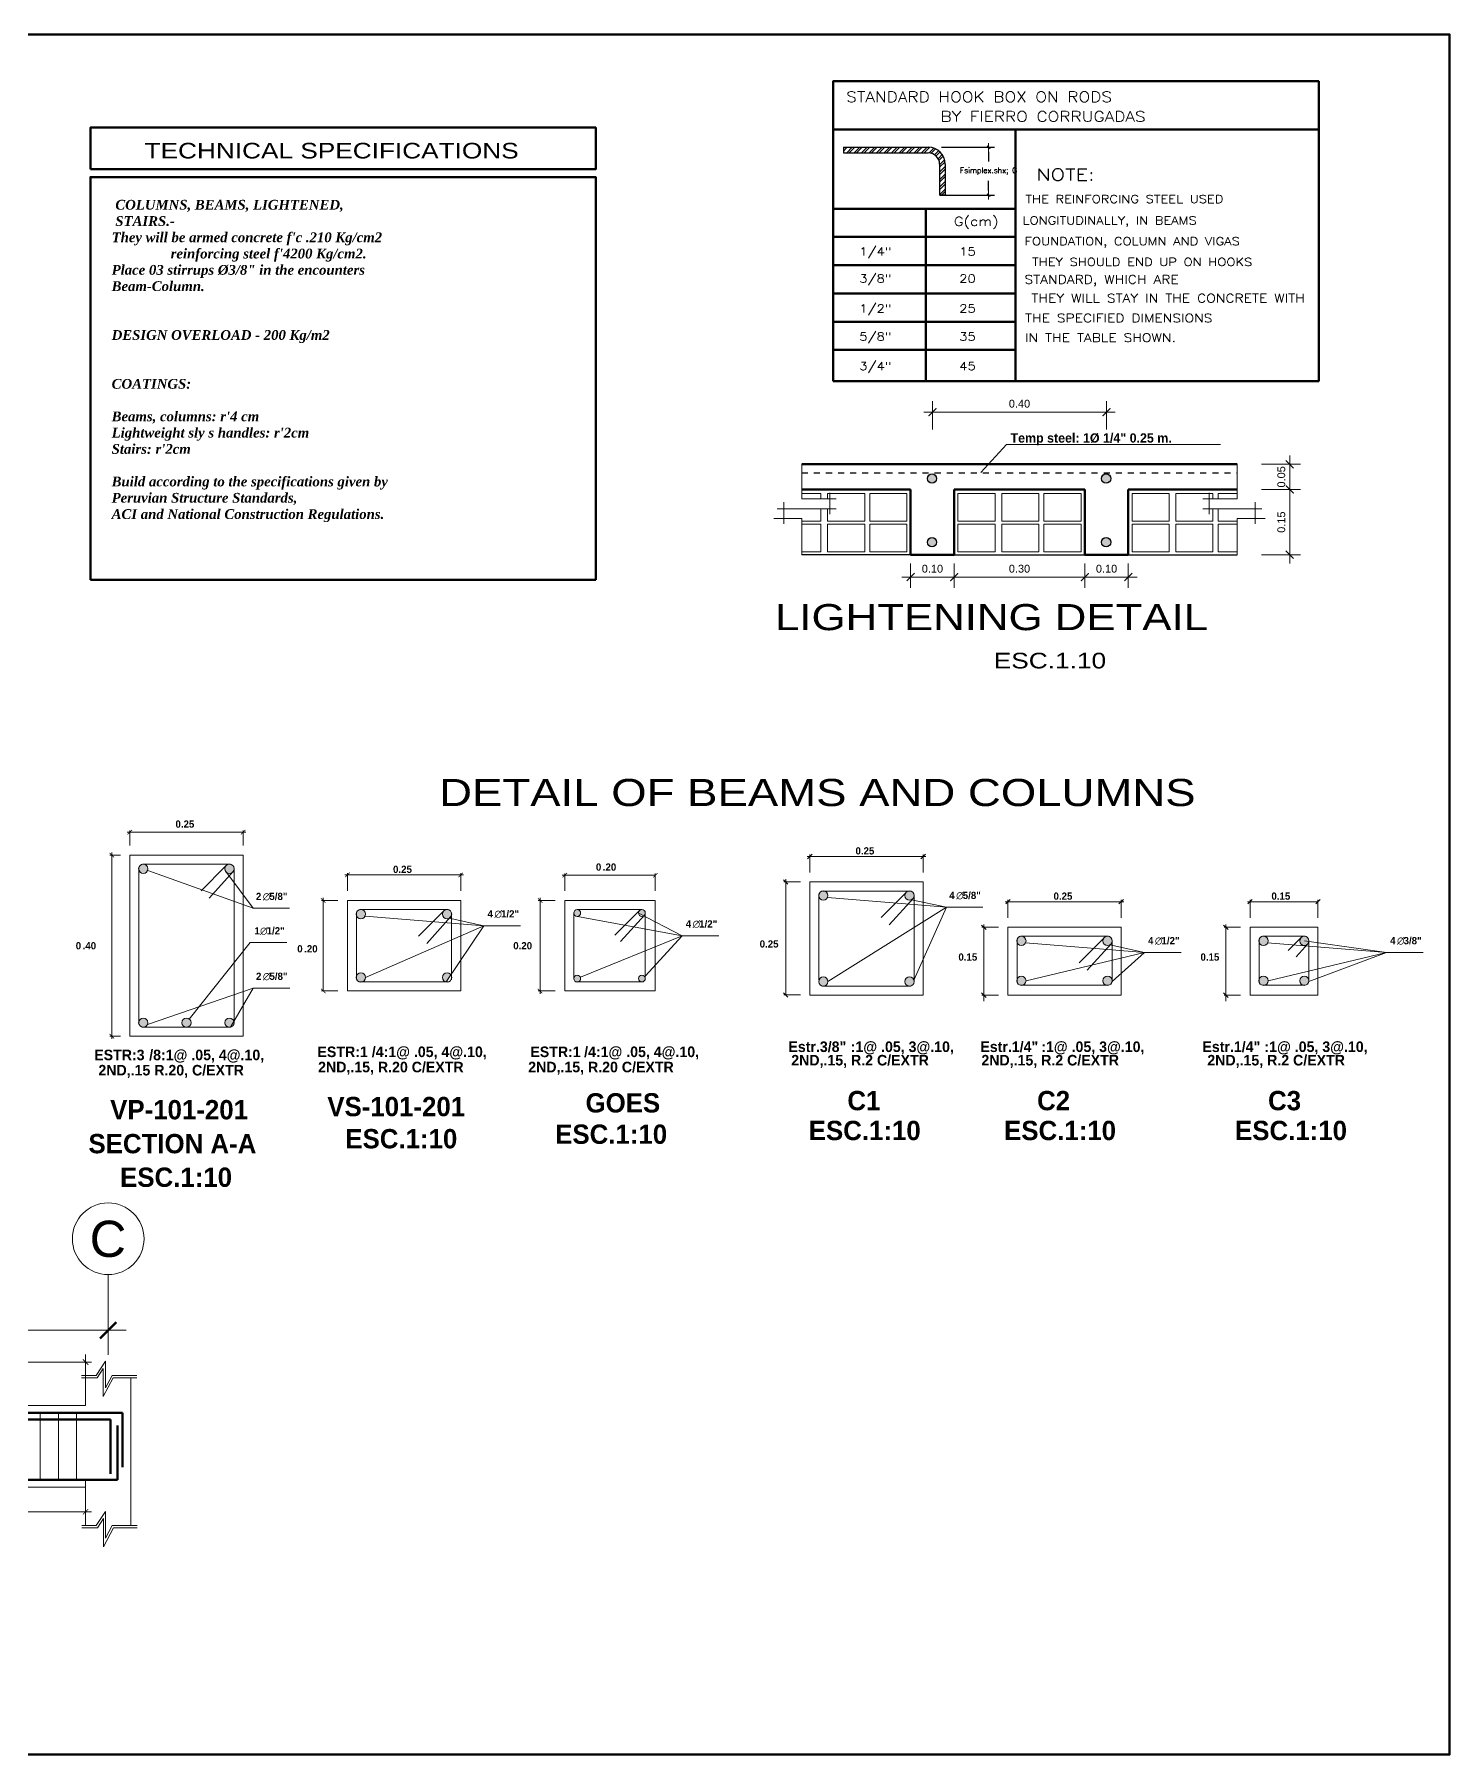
# Model space of a CAD drawing. Header units: millimetres. Extents: x 565 to 912, y 163 to 192.
# Drawn here: x 746.62 to 770.06, y 163.22 to 191.72 of the extents above; entities that cross this region are included whole.
import ezdxf

# ---------------------------------------------------------------- set-up
doc = ezdxf.new("R2010")
doc.units = ezdxf.units.MM
doc.header["$LTSCALE"] = 0.0125
doc.linetypes.add('DASHED2', pattern=[9.525, 6.35, -3.175])
for name, color, linetype, lineweight in [('ACERO', 150, 'Continuous', 60), ('ACOTACION', 76, 'Continuous', 25), ('CAPA04', 6, 'Continuous', 15), ('CASCO', 30, 'Continuous', 15), ('COL', 90, 'Continuous', 60), ('COTAS', 9, 'Continuous', 9), ('cotas_v', 130, 'Continuous', 20), ('MARKO', 186, 'Continuous', 80), ('p2', 2, 'Continuous', 20), ('proy', 254, 'Continuous', 0), ('PROYECCCIONES', 9, 'DASHED2', 9), ('PROYECCIONES', 7, 'DASHED2', 30), ('TEXTO', 6, 'Continuous', 15), ('TEXTURA', 210, 'Continuous', 5), ('ZAPATA', 100, 'Continuous', 70)]:
    doc.layers.add(name, color=color, linetype=linetype, lineweight=lineweight)
doc.styles.add('ARIAL', font='arial.ttf')
doc.styles.add('NOMBRE-2', font='arial.ttf')
doc.styles.add('op', font='romab___.ttf')
doc.styles.add('Roman', font='')
doc.styles.add('ROMANS', font='romans.shx')
doc.styles.add('SIMPLEX', font='simplex.shx')
doc.styles.add('STYLUS', font='stylu.ttf')
doc.styles.get('Roman').set_extended_font_data('American Classic', bold=True)
doc.dimstyles.new('LUIS', dxfattribs={"dimtxt": 0.09, "dimasz": 0.1, "dimexe": 0.16, "dimexo": 0.175, "dimgap": 0.06, "dimtad": 1, "dimzin": 5, "dimdsep": 46, "dimtxsty": 'ROMANS', "dimblk1": 'ARROW', "dimblk2": 'ARROW', "dimsah": 1, "dimcen": 2.5, "dimclrd": 1, "dimclre": 1, "dimclrt": 3, "dimadec": 0, "dimazin": 0, "dimtfac": 1, "dimtdec": 4, "dimtix": 1, "dimtmove": 2, "dimatfit": 3, "dimldrblk": 'ARROW', "dimfxl": 0, "dimtolj": 1, "dimtzin": 0, "dimarcsym": 0})

# ---------------------------------------------------------------- blocks, each defined once
blk = doc.blocks.new('ARROW')
at = {"color": 1, "linetype": 'ByBlock'}
blk.add_line((0.95, 0), (-0.95, 0), dxfattribs=at)
at = {"layer": 'COTAS', "color": 4}
blk.add_line((0.33, 0.33), (-0.33, -0.33), dxfattribs=at)
blk = doc.blocks.new('*D362')
at = {"layer": 'CASCO', "color": 1, "lineweight": -2, "ltscale": 0.2, "transparency": 16777216}
for p, q in [((761.65, 189.848), (762.527, 189.848)), ((762.427, 189.773), (762.427, 189.612)), ((762.427, 189.13), (762.427, 189.292)), ((761.628, 189.055), (762.527, 189.055))]:
    blk.add_line(p, q, dxfattribs=at)
at = {"layer": 'Defpoints', "color": 0, "ltscale": 0.2, "transparency": 16777216}
for p in [(761.4, 189.848), (762.427, 189.848), (761.378, 189.055)]:
    blk.add_point(p, dxfattribs=at)
at = {"layer": 'CASCO', "color": 1, "lineweight": -2, "ltscale": 0.2, "transparency": 16777216, "xscale": 0.075, "yscale": 0.075, "zscale": 0.075}
for p, rotation in [((762.427, 189.848), 90), ((762.427, 189.055), 270)]:
    blk.add_blockref('ARROW', p, dxfattribs=dict(at, rotation=rotation))
at = {"layer": 'CASCO', "color": 3, "ltscale": 0.2, "transparency": 16777216, "insert": (762.427, 189.452), "char_height": 0.09, "attachment_point": 5, "style": 'ROMANS'}
blk.add_mtext('\\A1;Fsimplex.shx; G', dxfattribs=at)
blk = doc.blocks.new('_ARCHTICK')
at = {"color": 0, "linetype": 'ByBlock', "const_width": 0.15}
blk.add_lwpolyline([(-0.5, -0.5), (0.5, 0.5)], dxfattribs=at)

msp = doc.modelspace()

# ---------------------------------------------------------------- hatches: boundary and pattern name
h = msp.add_hatch()
h.set_pattern_fill('ANSI32', color=2, scale=0.234, style=0)
h.set_pattern_definition([(45, (1103.07631, -56.45835), (-0.06204862, 0.06204862), []), (45, (1103.11768, -56.45835), (-0.06204862, 0.06204862), [])])
h.paths.add_polyline_path([(761.61608, 189.56911), (761.61608, 189.05431), (761.70968, 189.05431), (761.70968, 189.56911, 0.41420891), (761.42889, 189.84991, 0.000004), (761.42888, 189.84991), (761.42888, 189.84991), (760.02488, 189.84991), (760.02488, 189.75631), (761.42888, 189.75631, -0.41421356)])
at = {"layer": 'COTAS'}
h = msp.add_hatch(color=256, dxfattribs=at)
h.paths.add_polyline_path([(761.41398, 184.35982, 1), (761.56794, 184.35982, 1)])
h.paths.add_polyline_path([(761.56794, 183.30503, 1), (761.41398, 183.30503, 1)])
h.paths.add_polyline_path([(764.45215, 183.30503, 1), (764.2982, 183.30503, 1)])
h.paths.add_polyline_path([(764.2982, 184.35982, 1), (764.45215, 184.35982, 1)])
h = msp.add_hatch(color=256, dxfattribs=at)
h.paths.add_polyline_path([(748.50353, 177.89425, 0.3536814), (748.44265, 177.96955), (748.41039, 177.96955, 0.25393685), (748.35458, 177.92174), (748.35458, 177.86675, 0.83229972)])
h.paths.add_polyline_path([(749.92941, 177.90821, 0.30318752), (749.8698, 177.96955), (749.83754, 177.96955, 0.3536814), (749.77665, 177.89425, 0.62683842), (749.90143, 177.83383), (749.91868, 177.85296, 0.0961785), (749.92941, 177.88029)])
h.paths.add_polyline_path([(749.92718, 175.36801, 0.8590731), (749.77665, 175.34505, 0.35189447), (749.83706, 175.26985), (749.87028, 175.26985)])
h.paths.add_polyline_path([(749.06377, 175.34505, 0.35189447), (749.12418, 175.26985), (749.15739, 175.26985, 0.35189447), (749.2178, 175.34505, 1)])
h.paths.add_polyline_path([(748.35458, 175.37255), (748.35458, 175.31756, 0.25224592), (748.40991, 175.26985), (748.44313, 175.26985, 0.35189447), (748.50353, 175.34505, 0.83229972)])
h = msp.add_hatch(color=256, dxfattribs=at)
h.paths.add_polyline_path([(752.04676, 177.21964), (752.0145, 177.21964, 0.25393685), (751.9587, 177.17183), (751.9587, 177.11683, 0.83229972), (752.10765, 177.14433, 0.3536814)])
h.paths.add_polyline_path([(751.9587, 176.12257), (751.9587, 176.06758, 0.25393685), (752.0145, 176.01977), (752.04676, 176.01977, 0.3536814), (752.10765, 176.09507, 0.83229972)])
h.paths.add_polyline_path([(753.52152, 176.13831, 0.73894704), (753.38077, 176.09507, 0.3536814), (753.44165, 176.01977)])
h.paths.add_polyline_path([(753.53352, 177.13037), (753.53352, 177.15829, 0.30318752), (753.47391, 177.21964), (753.44165, 177.21964, 0.3536814), (753.38077, 177.14433, 0.62683842), (753.50554, 177.08391), (753.5228, 177.10304, 0.0961785)])
h = msp.add_hatch(color=256, dxfattribs=at)
h.paths.add_polyline_path([(755.55776, 177.16752), (755.55776, 177.15671, 0.25325489), (755.58774, 177.11211), (755.62052, 177.10604, 0.38047177), (755.67041, 177.16212, 0.95316342)])
h.paths.add_polyline_path([(756.74126, 177.17266, 0.3646746), (756.68572, 177.21954), (756.68553, 177.21954, 0.19444501), (756.64633, 177.20363), (756.64499, 177.20228, 0.19422225), (756.62917, 177.16309, 0.02395771), (756.62943, 177.15769), (756.71388, 177.11421, 0.03620305), (756.72063, 177.1188), (756.73328, 177.13282, 0.09912716), (756.74126, 177.1535)])
h.paths.add_polyline_path([(756.74115, 176.07566), (756.74115, 176.0759, 0.99897051), (756.62824, 176.07579, 0.99886951)])
h.paths.add_polyline_path([(755.55776, 176.0829), (755.55776, 176.06693, 0.31295088), (755.60156, 176.01977), (755.62572, 176.01977, 0.35236273), (755.6701, 176.07491, 0.93143882)])
at = {"layer": 'proy'}
h = msp.add_hatch(color=256, dxfattribs=at)
h.paths.add_polyline_path([(759.76755, 177.45036, 0.3536814), (759.70666, 177.52568), (759.6744, 177.52568, 0.25393685), (759.61858, 177.47786), (759.61858, 177.42287, 0.83229972)])
h.paths.add_polyline_path([(761.18285, 177.40907, 0.0961785), (761.19358, 177.4364), (761.19358, 177.46433, 0.30318752), (761.13396, 177.52568), (761.1017, 177.52568, 0.3536814), (761.04081, 177.45036, 0.62683842), (761.1656, 177.38994)])
h.paths.add_polyline_path([(761.19486, 176.02599, 1), (761.04081, 176.02599, 0.3536814), (761.1017, 175.95068), (761.13396, 175.95068, 0.3536814)])
h.paths.add_polyline_path([(759.6744, 175.95068), (759.70666, 175.95068, 0.3536814), (759.76755, 176.02599, 1), (759.6135, 176.02599, 0.3536814)])
h = msp.add_hatch(color=256, dxfattribs=at)
h.paths.add_polyline_path([(762.98725, 176.77568), (762.95499, 176.77568, 0.25393685), (762.89917, 176.72786), (762.89917, 176.67287, 0.83229972), (763.04814, 176.70036, 0.3536814)])
h.paths.add_polyline_path([(763.04814, 176.04015, 0.83229972), (762.89917, 176.06765), (762.89917, 176.01265, 0.25393685), (762.95499, 175.96484), (762.98725, 175.96484, 0.3536814)])
h.paths.add_polyline_path([(764.47417, 176.05412, 0.91277057), (764.3214, 176.04015, 0.3536814), (764.3823, 175.96484), (764.41456, 175.96484, 0.30318752), (764.47417, 176.02619)])
h.paths.add_polyline_path([(764.47417, 176.71433, 0.30318752), (764.41456, 176.77568), (764.3823, 176.77568, 0.3536814), (764.3214, 176.70036, 0.62683842), (764.44619, 176.63994), (764.46345, 176.65907, 0.0961785), (764.47417, 176.6864)])
h = msp.add_hatch(color=256, dxfattribs=at)
h.paths.add_polyline_path([(766.90906, 176.67287, 0.83229972), (767.05802, 176.70036, 0.3536814), (766.99713, 176.77568), (766.96487, 176.77568, 0.25393685), (766.90906, 176.72786)])
h.paths.add_polyline_path([(766.99713, 175.96484, 0.3536814), (767.05802, 176.04015, 0.83229972), (766.90906, 176.06765), (766.90906, 176.01265, 0.25393685), (766.96487, 175.96484)])
h.paths.add_polyline_path([(767.58129, 176.04015, 0.3536814), (767.64218, 175.96484), (767.67444, 175.96484, 0.30318752), (767.73406, 176.02619), (767.73406, 176.05412, 0.91277057)])
h.paths.add_polyline_path([(767.70607, 176.63994), (767.72333, 176.65907, 0.0961785), (767.73406, 176.6864), (767.73406, 176.71433, 0.30318752), (767.67444, 176.77568), (767.64218, 176.77568, 0.3536814), (767.58129, 176.70036, 0.62683842)])

# ---------------------------------------------------------------- linework, layer by layer
at = {"color": 4}
for p, q in [((760.02488, 189.84991), (761.42888, 189.84991)), ((760.02488, 189.84991), (760.02488, 189.75631)), ((760.02488, 189.75631), (761.42888, 189.75631)), ((761.61608, 189.56911), (761.61608, 189.05431)), ((761.70968, 189.56911), (761.70968, 189.05431)), ((761.70968, 189.05431), (761.61608, 189.05431))]:
    msp.add_line(p, q, dxfattribs=at)
at = {"color": 0, "linetype": 'ByBlock'}
for p, q in [((759.50608, 178.13664), (759.43108, 178.06164)), ((761.30608, 178.06164), (761.38108, 178.13664)), ((759.10489, 177.63818), (759.02989, 177.71318)), ((762.78667, 177.38664), (762.71167, 177.31164)), ((764.58667, 177.31164), (764.66167, 177.38664)), ((766.79656, 177.38664), (766.72156, 177.31164)), ((767.84656, 177.31164), (767.92156, 177.38664)), ((762.38549, 176.88818), (762.31049, 176.96318)), ((766.39537, 176.88818), (766.32037, 176.96318)), ((759.02989, 175.84121), (759.10489, 175.76621)), ((762.31049, 175.83818), (762.38549, 175.76318)), ((766.32037, 175.83818), (766.39537, 175.76318))]:
    msp.add_line(p, q, dxfattribs=at)
at = {"color": 0, "linetype": 'ByBlock', "const_width": 0.01125}
for points in [[(748.24209, 178.53803), (748.1671, 178.46304)], [(750.04189, 178.46304), (750.11689, 178.53803)], [(747.94221, 178.08204), (747.86722, 178.15703)], [(751.84621, 177.83053), (751.77122, 177.75553)], [(753.64601, 177.75553), (753.721, 177.83053)], [(755.44527, 177.82572), (755.37028, 177.75073)], [(756.87011, 177.75073), (756.9451, 177.82572)], [(751.44507, 177.33212), (751.37007, 177.40711)], [(755.03694, 177.33212), (754.96195, 177.40711)], [(751.37007, 175.90728), (751.44507, 175.83229)], [(754.96195, 175.90728), (755.03694, 175.83229)], [(747.86722, 175.15736), (747.94221, 175.08237)]]:
    msp.add_lwpolyline(points, dxfattribs=at)
at = {"color": 4}
for radius in [0.2808, 0.1872]:
    msp.add_arc((761.42888, 189.56911), radius, 0, 90, dxfattribs=at)
at = {"layer": 'ACERO', "linetype": 'Continuous'}
for p, q in [((759.85174, 190.14097), (767.89742, 190.14097)), ((762.87566, 190.14097), (762.87566, 185.97577)), ((759.85174, 188.83057), (762.87566, 188.83057)), ((761.39075, 188.83057), (761.39075, 185.97577)), ((759.85174, 188.36257), (762.87566, 188.36257)), ((759.85174, 187.89457), (762.87566, 187.89457)), ((759.85174, 187.42657), (762.87566, 187.42657)), ((759.85174, 186.95857), (762.87566, 186.95857)), ((759.85174, 186.49057), (762.87566, 186.49057))]:
    msp.add_line(p, q, dxfattribs=at)
at = {"layer": 'ACERO'}
for p, q in [((747.55159, 182.6816), (755.92063, 182.6816)), ((734.71982, 168.88052), (747.46982, 168.88052)), ((747.88184, 168.77084), (742.06982, 168.77084)), ((747.46982, 168.88052), (748.07966, 168.88052)), ((747.88184, 168.77084), (747.88184, 167.87084)), ((748.07966, 168.88052), (748.07966, 167.98052)), ((747.9994, 167.77052), (747.9994, 168.67052)), ((734.71982, 167.77052), (747.46982, 167.77052)), ((747.46982, 167.77052), (747.9994, 167.77052))]:
    msp.add_line(p, q, dxfattribs=at)
at = {"layer": 'ACERO', "linetype": 'Continuous'}
msp.add_lwpolyline([(759.85174, 185.97577), (759.85174, 190.9432), (767.89742, 190.9432), (767.89742, 185.97577)], close=True, dxfattribs=at)
at = {"layer": 'ACERO'}
msp.add_lwpolyline([(747.55159, 182.6816), (747.55159, 189.35345), (755.92063, 189.35345), (755.92063, 182.6816)], dxfattribs=at)
at = {"layer": 'ACOTACION'}
for p, q in [((761.13724, 183.09697), (759.33461, 183.09697)), ((761.85829, 183.09697), (764.02145, 183.09697)), ((764.74251, 183.09697), (766.54514, 183.09697))]:
    msp.add_line(p, q, dxfattribs=at)
at = {"layer": 'ACOTACION', "color": 1, "lineweight": 9}
for p, q in [((748.1596, 178.50054), (750.12439, 178.50054)), ((747.90472, 178.16453), (747.90472, 175.07487)), ((759.42358, 178.09914), (761.38858, 178.09914)), ((751.76372, 177.79303), (753.7285, 177.79303)), ((755.36278, 177.78823), (756.90761, 177.78823)), ((759.06739, 177.72068), (759.06739, 175.80371)), ((751.40757, 177.41461), (751.40757, 175.86978)), ((754.99944, 177.41461), (754.99944, 175.82479)), ((762.70417, 177.34914), (764.66917, 177.34914)), ((766.71406, 177.34914), (767.88406, 177.34914)), ((762.34799, 176.97068), (762.34799, 175.69974)), ((766.35787, 176.97068), (766.35787, 175.69974))]:
    msp.add_line(p, q, dxfattribs=at)
at = {"layer": 'ACOTACION', "color": 2, "lineweight": 5}
for p, q in [((748.2046, 178.27777), (748.2046, 178.53053)), ((750.07939, 178.27777), (750.07939, 178.53053)), ((759.46858, 177.83393), (759.46858, 178.12914)), ((761.34358, 177.83393), (761.34358, 178.12914)), ((748.04636, 178.11954), (747.87472, 178.11954)), ((751.80871, 177.52785), (751.80871, 177.82303)), ((753.68351, 177.52785), (753.68351, 177.82303)), ((755.40777, 177.52785), (755.40777, 177.81822)), ((756.90761, 177.52785), (756.90761, 177.81822)), ((759.31033, 177.67568), (759.03739, 177.67568)), ((751.65048, 177.36962), (751.37757, 177.36962)), ((755.24954, 177.36962), (754.96945, 177.36962)), ((762.74917, 177.08393), (762.74917, 177.37914)), ((764.62417, 177.08393), (764.62417, 177.37914)), ((766.75906, 177.08393), (766.75906, 177.37914)), ((767.88406, 177.08393), (767.88406, 177.37914)), ((762.59092, 176.92568), (762.31799, 176.92568)), ((766.60081, 176.92568), (766.32787, 176.92568)), ((751.65048, 175.86978), (751.37757, 175.86978)), ((755.24954, 175.86978), (754.96945, 175.86978)), ((759.31033, 175.80371), (759.03739, 175.80371)), ((762.59092, 175.80068), (762.31799, 175.80068)), ((766.60081, 175.80068), (766.32787, 175.80068)), ((748.04636, 175.11987), (747.87472, 175.11987))]:
    msp.add_line(p, q, dxfattribs=at)
at = {"layer": 'ACOTACION'}
for centre in [(761.49096, 184.35982), (764.37517, 184.35982), (761.49096, 183.30503), (764.37517, 183.30503)]:
    msp.add_circle(centre, 0.07698, dxfattribs=at)
at = {"layer": 'COL'}
for p, q in [((759.33461, 184.17855), (761.13724, 184.17855)), ((766.54514, 184.17855), (764.74251, 184.17855))]:
    msp.add_line(p, q, dxfattribs=at)
msp.add_lwpolyline([(747.55159, 189.48532), (747.55159, 190.1757), (755.92063, 190.1757), (755.92063, 189.48532)], close=True, dxfattribs=at)
at = {"layer": 'COTAS', "color": 1, "lineweight": 0}
for p, q in [((747.84482, 170.54795), (747.84482, 170.62295)), ((734.04482, 170.24795), (748.14482, 170.24795)), ((741.96982, 169.72093), (747.56982, 169.72093)), ((747.46982, 169.17364), (747.46982, 169.84593)), ((747.46982, 167.76993), (747.46982, 167.11727)), ((744.96982, 167.24227), (747.56982, 167.24227))]:
    msp.add_line(p, q, dxfattribs=at)
at = {"layer": 'cotas_v', "color": 1, "lineweight": 0}
for p, q in [((761.49777, 185.17381), (761.49777, 185.64148)), ((764.38198, 185.17381), (764.38198, 185.64148)), ((761.35356, 185.46121), (764.52619, 185.46121)), ((767.41583, 184.74097), (767.41583, 184.03434)), ((766.94694, 184.59676), (767.59609, 184.59676)), ((766.94694, 184.17855), (767.59609, 184.17855)), ((766.94694, 184.17855), (767.59609, 184.17855)), ((767.41583, 184.32276), (767.41583, 182.95276)), ((766.94694, 183.09697), (767.59609, 183.09697)), ((762.00251, 182.72724), (760.99303, 182.72724)), ((761.13724, 182.95276), (761.13724, 182.54697)), ((764.16566, 182.72724), (761.71408, 182.72724)), ((761.85829, 182.95276), (761.85829, 182.54697)), ((761.85829, 182.95276), (761.85829, 182.54697)), ((764.88672, 182.72724), (763.87724, 182.72724)), ((764.02145, 182.95276), (764.02145, 182.54697)), ((764.02145, 182.95276), (764.02145, 182.54697)), ((764.74251, 182.95276), (764.74251, 182.54697))]:
    msp.add_line(p, q, dxfattribs=at)
at = {"layer": 'MARKO'}
msp.add_lwpolyline([(706.47097, 191.71852), (706.47097, 163.21852), (770.06423, 163.21852), (770.06423, 191.71852)], close=True, dxfattribs=at)
at = {"layer": 'p2'}
for p, q in [((748.35458, 175.31756), (748.35458, 177.92174)), ((748.41039, 177.96955), (749.8698, 177.96955)), ((749.79037, 177.93812), (749.38324, 177.52997)), ((749.91868, 177.85296), (749.51787, 177.40855)), ((749.92941, 177.90821), (749.92941, 175.33109)), ((759.61858, 176.05349), (759.61858, 177.47786)), ((759.6744, 177.52568), (761.13396, 177.52568)), ((761.05453, 177.49424), (760.64736, 177.08605)), ((761.18285, 177.40907), (760.78199, 176.96462)), ((761.19358, 177.46433), (761.19358, 176.03996)), ((751.9587, 176.06758), (751.9587, 177.17183)), ((752.0145, 177.21964), (753.47391, 177.21964)), ((753.39449, 177.1882), (752.98736, 176.78005)), ((753.5228, 177.10304), (753.12198, 176.65863)), ((753.53352, 177.15829), (753.53352, 176.05678)), ((755.55776, 176.06693), (755.55776, 177.1685)), ((755.61404, 177.21954), (756.68553, 177.21954)), ((756.64499, 177.20228), (756.23786, 176.79413)), ((756.73328, 177.13282), (756.33247, 176.68842)), ((756.74126, 177.17266), (756.74115, 176.0759)), ((762.89917, 176.01265), (762.89917, 176.72786)), ((762.95499, 176.77568), (764.41456, 176.77568)), ((764.33512, 176.74424), (763.92795, 176.33605)), ((764.47417, 176.71433), (764.47417, 176.02619)), ((766.90906, 176.01265), (766.90906, 176.72786)), ((766.96487, 176.77568), (767.67444, 176.77568)), ((767.59501, 176.74424), (767.39142, 176.54014)), ((767.73406, 176.71433), (767.73406, 176.02619)), ((764.46345, 176.65907), (764.06259, 176.21462)), ((767.72333, 176.65907), (767.5229, 176.43684)), ((752.0145, 176.01977), (753.47391, 176.01977)), ((756.6777, 176.01977), (755.60156, 176.01977)), ((759.6744, 175.95068), (761.13396, 175.95068)), ((762.95499, 175.96484), (764.41456, 175.96484)), ((766.96487, 175.96484), (767.67444, 175.96484)), ((749.87028, 175.26985), (748.40991, 175.26985))]:
    msp.add_line(p, q, dxfattribs=at)
for centre, radius in [((748.42652, 177.89425), 0.07701), ((749.85367, 177.89425), 0.07701), ((759.69053, 177.45036), 0.07702), ((761.11783, 177.45036), 0.07702), ((752.03063, 177.14433), 0.07701), ((753.45778, 177.14433), 0.07701), ((755.61395, 177.16212), 0.05645), ((756.68562, 177.16309), 0.05645), ((762.97112, 176.70036), 0.07702), ((764.39843, 176.70036), 0.07702), ((766.981, 176.70036), 0.07702), ((767.65831, 176.70036), 0.07702), ((752.03063, 176.09507), 0.07701), ((753.45778, 176.09507), 0.07701), ((755.61364, 176.07491), 0.05645), ((756.6847, 176.07579), 0.05645), ((759.69053, 176.02599), 0.07702), ((761.11783, 176.02599), 0.07702), ((762.97112, 176.04015), 0.07702), ((764.39843, 176.04015), 0.07702), ((766.981, 176.04015), 0.07702), ((767.65831, 176.04015), 0.07702), ((748.42652, 175.34505), 0.07701), ((749.14078, 175.34505), 0.07701), ((749.85367, 175.34505), 0.07701)]:
    msp.add_circle(centre, radius, dxfattribs=at)
at = {"layer": 'proy'}
for p, q in [((762.72634, 184.92511), (762.29735, 184.46121)), ((766.2704, 184.92511), (762.72634, 184.92511)), ((748.2046, 178.11954), (750.07939, 178.11954)), ((748.2046, 175.11987), (748.2046, 178.11954)), ((750.24464, 177.24075), (748.49899, 177.8682)), ((750.24464, 177.24075), (749.79192, 177.84823)), ((750.07939, 178.11954), (750.07939, 175.11987)), ((759.46858, 177.67568), (761.34358, 177.67568)), ((759.46858, 175.80068), (759.46858, 177.67568)), ((761.34358, 177.67568), (761.34358, 175.80068)), ((751.80871, 177.36962), (753.68351, 177.36962)), ((751.80871, 175.86978), (751.80871, 177.36962)), ((753.68351, 177.36962), (753.68351, 175.86978)), ((755.40777, 175.86978), (755.40777, 177.36962)), ((755.40777, 177.36962), (756.90761, 177.36962)), ((755.40777, 177.36962), (756.53265, 177.36962)), ((756.90761, 177.36962), (756.90761, 175.86978)), ((761.72972, 177.25783), (759.76014, 177.4174)), ((761.72972, 177.25783), (761.15366, 177.38218)), ((750.84986, 177.24075), (750.24464, 177.24075)), ((754.0696, 176.95181), (752.10024, 177.11137)), ((754.0696, 176.95181), (753.49361, 177.07615)), ((757.3528, 176.78529), (755.59101, 177.11151)), ((757.3528, 176.78529), (756.62943, 177.15769)), ((761.72972, 177.25783), (759.76755, 176.02599)), ((761.72972, 177.25783), (761.19111, 176.04973)), ((762.33501, 177.25783), (761.72972, 177.25783)), ((754.0696, 176.95181), (752.10764, 176.09428)), ((754.0696, 176.95181), (753.44165, 176.01977)), ((754.67483, 176.95181), (754.0696, 176.95181)), ((757.3528, 176.78529), (755.66564, 176.09691)), ((757.3528, 176.78529), (756.74115, 176.11685)), ((757.95802, 176.78529), (757.3528, 176.78529)), ((764.62417, 176.92568), (762.74917, 176.92568)), ((762.74917, 176.92568), (762.74917, 175.80068)), ((764.62417, 175.80068), (764.62417, 176.92568)), ((766.75906, 176.92568), (767.88406, 176.92568)), ((766.75906, 176.92568), (766.75906, 175.80068)), ((769.0202, 176.50783), (767.65831, 176.70036)), ((767.88406, 175.80068), (767.88406, 176.92568)), ((750.19879, 176.67138), (749.18881, 175.40526)), ((750.80401, 176.67138), (750.19879, 176.67138)), ((765.01031, 176.50783), (763.04073, 176.6674)), ((765.01031, 176.50783), (763.04814, 176.04015)), ((765.01031, 176.50783), (764.43426, 176.63218)), ((765.01031, 176.50783), (764.47417, 176.02619)), ((765.61561, 176.50783), (765.01031, 176.50783)), ((769.0202, 176.50783), (767.05062, 176.6674)), ((769.0202, 176.50783), (767.05802, 176.04015)), ((769.0202, 176.50783), (767.73406, 176.02619)), ((769.62549, 176.50783), (769.0202, 176.50783)), ((750.24566, 175.91733), (748.49767, 175.31558)), ((750.24566, 175.91733), (749.87028, 175.26985)), ((750.85088, 175.91733), (750.24566, 175.91733)), ((753.68351, 175.86978), (751.80871, 175.86978)), ((756.90761, 175.86978), (755.40777, 175.86978)), ((761.34358, 175.80068), (759.46858, 175.80068)), ((762.74917, 175.80068), (764.62417, 175.80068)), ((766.75906, 175.80068), (767.88406, 175.80068)), ((750.07939, 175.11987), (748.2046, 175.11987)), ((747.64382, 169.49935), (747.79916, 169.73504)), ((747.6632, 169.46335), (747.76316, 169.615)), ((747.76316, 169.615), (747.76316, 169.1492)), ((747.79916, 169.73504), (747.79916, 169.29392)), ((747.4022, 169.49935), (747.64382, 169.49935)), ((747.4022, 169.46335), (747.6632, 169.46335)), ((747.46982, 169.00052), (747.46982, 169.46335)), ((747.76316, 169.1492), (747.92976, 169.46335)), ((747.79916, 169.29392), (747.9081, 169.49935)), ((747.9081, 169.49935), (748.31848, 169.49935)), ((747.92976, 169.46335), (748.31848, 169.46335)), ((748.21982, 169.00052), (748.21982, 169.46335)), ((734.71982, 169.00052), (747.46982, 169.00052)), ((746.71982, 168.88052), (746.71982, 167.77052)), ((747.01982, 168.88052), (747.01982, 167.77052)), ((747.31982, 168.88052), (747.31982, 167.77052)), ((748.21982, 169.00052), (748.21982, 167.01183)), ((734.382, 167.65052), (747.46982, 167.65052)), ((747.46982, 167.65052), (747.46982, 167.01183)), ((747.40586, 167.01183), (747.64747, 167.01183)), ((747.64747, 167.01183), (747.80282, 167.24752)), ((747.66686, 166.97583), (747.76682, 167.12748)), ((747.76682, 167.12748), (747.76682, 166.66168)), ((747.80282, 167.24752), (747.80282, 166.8064)), ((747.80282, 166.8064), (747.91175, 167.01183)), ((747.91175, 167.01183), (748.32214, 167.01183)), ((747.40586, 166.97583), (747.66686, 166.97583)), ((747.76682, 166.66168), (747.93341, 166.97583)), ((747.93341, 166.97583), (748.32214, 166.97583))]:
    msp.add_line(p, q, dxfattribs=at)
at = {"layer": 'PROYECCIONES'}
msp.add_line((759.33461, 184.4539), (766.54514, 184.4539), dxfattribs=at)
at = {"layer": 'TEXTO'}
msp.add_line((747.84482, 169.83971), (747.84482, 171.17111), dxfattribs=at)
msp.add_circle((747.84482, 171.76487), 0.59376, dxfattribs=at)
at = {"layer": 'TEXTURA'}
for p, q in [((759.33461, 184.59676), (759.33461, 184.02218)), ((766.54514, 184.59676), (766.54514, 184.02218)), ((759.33461, 184.11416), (759.65101, 184.11416)), ((759.65101, 184.11416), (759.65101, 184.02218)), ((759.76099, 184.11416), (759.76099, 184.02218)), ((760.3759, 184.11416), (759.76099, 184.11416)), ((759.79684, 184.12357), (759.79684, 183.85884)), ((760.3759, 183.65476), (760.3759, 184.11416)), ((760.46031, 184.11416), (760.46031, 183.65476)), ((761.07521, 184.11416), (760.46031, 184.11416)), ((761.07521, 183.65476), (761.07521, 184.11416)), ((761.92032, 183.65476), (761.92032, 184.11416)), ((761.92032, 184.11416), (762.53522, 184.11416)), ((762.53522, 184.11416), (762.53522, 183.65476)), ((763.26011, 184.11416), (762.64521, 184.11416)), ((762.64521, 184.11416), (762.64521, 183.65476)), ((763.26011, 183.65476), (763.26011, 184.11416)), ((763.34452, 184.11416), (763.34452, 183.65476)), ((763.95942, 184.11416), (763.34452, 184.11416)), ((763.95942, 183.65476), (763.95942, 184.11416)), ((764.80453, 183.65476), (764.80453, 184.11416)), ((764.80453, 184.11416), (765.41944, 184.11416)), ((765.41944, 184.11416), (765.41944, 183.65476)), ((765.52942, 184.11416), (765.52942, 183.65476)), ((766.14432, 184.11416), (765.52942, 184.11416)), ((766.08291, 184.12357), (766.08291, 183.77224)), ((766.14432, 184.02218), (766.14432, 184.11416)), ((766.22873, 184.11416), (766.22873, 184.02218)), ((766.54514, 184.11416), (766.22873, 184.11416)), ((758.92676, 183.85884), (759.9056, 183.85884)), ((759.03552, 183.61084), (759.03552, 183.96774)), ((759.33461, 184.02218), (759.9056, 184.02218)), ((759.65101, 183.85884), (759.65101, 183.65476)), ((759.76099, 183.85884), (759.76099, 183.65476)), ((759.79684, 183.85884), (759.79684, 183.77224)), ((766.54514, 184.02218), (765.97415, 184.02218)), ((766.95299, 183.85884), (765.97415, 183.85884)), ((766.14432, 183.65476), (766.14432, 183.85884)), ((766.22873, 183.85884), (766.22873, 183.65476)), ((766.84423, 183.61084), (766.84423, 183.96774)), ((758.87238, 183.69551), (759.33461, 183.69551)), ((759.33461, 183.09697), (759.33461, 183.69551)), ((759.65101, 183.65476), (759.33461, 183.65476)), ((759.65101, 183.60577), (759.33461, 183.60577)), ((759.65101, 183.14638), (759.65101, 183.60577)), ((759.76099, 183.65476), (760.3759, 183.65476)), ((759.76099, 183.14638), (759.76099, 183.60577)), ((759.76099, 183.60577), (760.3759, 183.60577)), ((760.3759, 183.60577), (760.3759, 183.14638)), ((760.46031, 183.65476), (761.07521, 183.65476)), ((760.46031, 183.14638), (760.46031, 183.60577)), ((760.46031, 183.60577), (761.07521, 183.60577)), ((761.07521, 183.60577), (761.07521, 183.14638)), ((762.53522, 183.65476), (761.92032, 183.65476)), ((762.53522, 183.60577), (761.92032, 183.60577)), ((761.92032, 183.60577), (761.92032, 183.14638)), ((762.53522, 183.14638), (762.53522, 183.60577)), ((762.64521, 183.65476), (763.26011, 183.65476)), ((762.64521, 183.60577), (763.26011, 183.60577)), ((762.64521, 183.14638), (762.64521, 183.60577)), ((763.26011, 183.60577), (763.26011, 183.14638)), ((763.34452, 183.65476), (763.95942, 183.65476)), ((763.34452, 183.14638), (763.34452, 183.60577)), ((763.34452, 183.60577), (763.95942, 183.60577)), ((763.95942, 183.60577), (763.95942, 183.14638)), ((765.41944, 183.65476), (764.80453, 183.65476)), ((765.41944, 183.60577), (764.80453, 183.60577)), ((764.80453, 183.60577), (764.80453, 183.14638)), ((765.41944, 183.14638), (765.41944, 183.60577)), ((765.52942, 183.65476), (766.14432, 183.65476)), ((765.52942, 183.60577), (766.14432, 183.60577)), ((765.52942, 183.14638), (765.52942, 183.60577)), ((766.14432, 183.60577), (766.14432, 183.14638)), ((766.22873, 183.65476), (766.54514, 183.65476)), ((766.22873, 183.60577), (766.54514, 183.60577)), ((766.22873, 183.14638), (766.22873, 183.60577)), ((767.00737, 183.69551), (766.54514, 183.69551)), ((766.54514, 183.09697), (766.54514, 183.69551)), ((759.33461, 183.14638), (759.65101, 183.14638)), ((760.3759, 183.14638), (759.76099, 183.14638)), ((761.07521, 183.14638), (760.46031, 183.14638)), ((761.92032, 183.14638), (762.53522, 183.14638)), ((763.26011, 183.14638), (762.64521, 183.14638)), ((763.95942, 183.14638), (763.34452, 183.14638)), ((764.80453, 183.14638), (765.41944, 183.14638)), ((766.14432, 183.14638), (765.52942, 183.14638)), ((766.54514, 183.14638), (766.22873, 183.14638))]:
    msp.add_line(p, q, dxfattribs=at)
at = {"layer": 'ZAPATA'}
for p, q in [((759.33461, 184.59676), (766.54514, 184.59676)), ((761.13724, 184.17855), (759.33461, 184.17855)), ((761.13724, 184.17855), (761.13724, 183.09697)), ((764.02145, 184.17855), (761.85829, 184.17855)), ((761.85829, 183.09697), (761.85829, 184.17855)), ((764.02145, 184.17855), (764.02145, 183.09697)), ((764.74251, 183.09697), (764.74251, 184.17855)), ((764.74251, 184.17855), (766.54514, 184.17855)), ((761.13724, 183.09697), (761.85829, 183.09697)), ((764.02145, 183.09697), (764.74251, 183.09697))]:
    msp.add_line(p, q, dxfattribs=at)

# ---------------------------------------------------------------- block references
at = {"layer": 'COTAS', "color": 1, "lineweight": 0}
for p, xscale, yscale, zscale in [((747.84482, 170.24795), 0.27, 0.27, 0.27), ((747.46982, 167.24227), 0.09, 0.09, 0.09)]:
    msp.add_blockref('_ARCHTICK', p, dxfattribs=dict(at, xscale=xscale, yscale=yscale, zscale=zscale))
at = {"layer": 'COTAS', "color": 1, "lineweight": 0, "xscale": -0.09, "yscale": 0.09, "zscale": 0.09, "rotation": 180}
msp.add_blockref('_ARCHTICK', (747.46982, 169.72093), dxfattribs=at)
at = {"layer": 'cotas_v', "color": 1, "lineweight": 0, "xscale": 0.12978951975, "yscale": 0.12978951975, "zscale": 0.12978951975}
for p, rotation in [((761.49777, 185.46121), 180), ((767.41583, 184.59676), 90), ((767.41583, 184.17855), 270), ((767.41583, 184.17855), 90), ((767.41583, 183.09697), 270), ((761.13724, 182.72724), 180), ((761.85829, 182.72724), 180), ((764.02145, 182.72724), 180)]:
    msp.add_blockref('_ARCHTICK', p, dxfattribs=dict(at, rotation=rotation))
for p in [(764.38198, 185.46121), (761.85829, 182.72724), (764.02145, 182.72724), (764.74251, 182.72724)]:
    msp.add_blockref('_ARCHTICK', p, dxfattribs=at)

# ---------------------------------------------------------------- texts
at = {"layer": 'CAPA04', "style": 'SIMPLEX', "width": 1.2}
for s, height, p in [('THE REINFORCING STEEL USED ', 0.1326, (763.03823, 188.92506)), (' LONGITUDINALLY, IN BEAMS ', 0.1326, (762.88215, 188.57074)), (' 1/4"         15', 0.1326, (760.17779, 188.05561)), ('FOUNDATION, COLUMN AND VIGAS', 0.1326, (763.02429, 188.22582)), (' THEY SHOULD END UP ON HOOKS', 0.1326, (763.03881, 187.88195)), (' 3/8"         20', 0.1326, (760.17779, 187.6064)), ('STANDARD, WHICH ARE ', 0.1404, (763.02233, 187.58811)), (' 1/2"         25', 0.1326, (760.17779, 187.11073)), (' THEY WILL STAY IN THE CONCRETE WITH', 0.1404, (763.02233, 187.2781)), ('THE SPECIFIED DIMENSIONS', 0.1404, (763.03165, 186.94837)), (' 5/8"         35', 0.1326, (760.17779, 186.64604)), ('IN THE TABLE SHOWN.', 0.1404, (763.03165, 186.62412)), (' 3/4"         45', 0.1326, (760.17779, 186.15811))]:
    msp.add_text(s, height=height, dxfattribs=at).set_placement(p)
at = {"layer": 'COL', "style": 'ARIAL', "width": 1.2}
msp.add_text('TECHNICAL SPECIFICATIONS', height=0.2588936, dxfattribs=at).set_placement((748.44753, 189.66279))
at = {"layer": 'COTAS', "style": 'op'}
msp.add_text('Temp steel: 1%%c 1/4" 0.25 m.', height=0.1539079, dxfattribs=at).set_placement((762.79103, 184.95567))
at = {"layer": 'cotas_v', "style": 'SIMPLEX'}
for s, height, width, p in [('STANDARD HOOK BOX ON RODS', 0.1716, 1.2, (760.06938, 190.5984)), ('BY FIERRO CORRUGADAS', 0.1716, 1.2, (761.63177, 190.27278)), ('NOTE:', 0.195, 1.3, (763.21748, 189.29823)), ('  G(cm)', 0.1482, 1.2, (761.61012, 188.54601))]:
    msp.add_text(s, height=height, dxfattribs=dict(at, width=width)).set_placement(p)
at = {"layer": 'cotas_v', "color": 3, "style": 'Roman'}
for s, p in [('0.25', (760.22322, 178.13172)), ('4', (761.77728, 177.39373)), ('∅', (761.89156, 177.39373)), ('5/8"', (762.00014, 177.39373)), ('0.25', (763.50382, 177.38172)), ('0.15', (767.11313, 177.38172)), ('0.25', (758.63621, 176.58957)), ('4', (765.0693, 176.64373)), ('∅', (765.18359, 176.64373)), ('1/2"', (765.29216, 176.64373)), ('4', (769.07918, 176.64373)), ('∅', (769.19347, 176.64373)), ('3/8"', (769.30204, 176.64373)), ('0.15', (761.92823, 176.37234)), ('0.15', (765.93812, 176.37234))]:
    msp.add_text(s, height=0.12, dxfattribs=at).set_placement(p)
at = {"layer": 'cotas_v'}
for s, insert, char_height, attachment_point, style in [('{\\fTimes New Roman|b1|i1|c0|p18; COLUMNS, BEAMS, LIGHTENED,\\P STAIRS.-    \\PThey will be armed concrete f\'c .210 Kg/cm2\\P                reinforcing steel f\'4200 Kg/cm2.\\PPlace 03 stirrups %%c3/8" in the encounters\\PBeam-Column.\\P                             \\P\\PDESIGN OVERLOAD - 200 Kg/m2\\P\\P\\PCOATINGS:\\P                                 \\PBeams, columns: r\'4 cm\\PLightweight sly s handles: r\'2cm\\PStairs: r\'2cm\\P                         \\PBuild according to the specifications given by\\PPeruvian Structure Standards, \\PACI and National Construction Regulations.}', (747.90199, 188.97736), 0.1618085, 1, 'STYLUS'), ('\\A1;0.40', (762.93987, 185.59959), 0.12979, 5, 'NOMBRE-2'), ('\\A1;0.10', (761.49777, 182.86561), 0.12979, 5, 'NOMBRE-2'), ('\\A1;0.30', (762.93987, 182.86565), 0.12979, 5, 'NOMBRE-2'), ('\\A1;0.10', (764.38198, 182.86561), 0.12979, 5, 'NOMBRE-2')]:
    msp.add_mtext(s, dxfattribs=dict(at, insert=insert, char_height=char_height, attachment_point=attachment_point, style=style))
at = {"layer": 'cotas_v', "char_height": 0.12979, "attachment_point": 5, "rotation": 90, "style": 'NOMBRE-2'}
for s, insert in [('\\A1;0.05', (767.27746, 184.38765)), ('\\A1;0.15', (767.27746, 183.63776))]:
    msp.add_mtext(s, dxfattribs=dict(at, insert=insert))
at = {"layer": 'proy', "color": 3, "style": 'Roman'}
for s, height, p in [('0.25', 0.119987, (748.95916, 178.57553)), ('0.25', 0.119987, (752.56327, 177.82561)), ('0', 0.11999, (755.92339, 177.86322)), ('.20', 0.119987, (756.03767, 177.86322)), ('2', 0.11999, (750.29219, 177.37664)), ('∅', 0.11999, (750.40646, 177.37664)), ('5/8"', 0.119987, (750.51502, 177.37664)), ('4', 0.11999, (754.12858, 177.0877)), ('∅', 0.11999, (754.24286, 177.0877)), ('1/2"', 0.119987, (754.35142, 177.0877)), ('4', 0.11999, (757.41178, 176.92118)), ('∅', 0.11999, (757.52605, 176.92118)), ('1/2"', 0.119987, (757.63461, 176.92118)), ('1', 0.11999, (750.2692, 176.80727)), ('∅', 0.11999, (750.36062, 176.80727)), ('1/2"', 0.119987, (750.46918, 176.80727)), ('0', 0.11999, (747.30735, 176.55971)), ('.40', 0.119987, (747.42162, 176.55971)), ('0', 0.11999, (750.97644, 176.509)), ('.20', 0.119987, (751.09071, 176.509)), ('0.20', 0.119987, (754.55429, 176.55971)), ('2', 0.11999, (750.29321, 176.05322)), ('∅', 0.11999, (750.40748, 176.05322)), ('5/8"', 0.119987, (750.51604, 176.05322))]:
    msp.add_text(s, height=height, dxfattribs=at).set_placement(p)
at = {"layer": 'proy', "extrusion": (0, 0, -1), "style": 'ARIAL'}
msp.add_text('C', height=0.6, rotation=180, dxfattribs=at).set_placement((-747.53786, 172.06487))
at = {"layer": 'PROYECCCIONES', "style": 'op'}
for s, height, p in [('Estr.3/8"', 0.175313, (759.11216, 174.8586)), (':1@ .05, 3@.10, ', 0.1753129, (760.14437, 174.8586)), ('Estr.1/4"', 0.175313, (762.29175, 174.8586)), (':1@ .05, 3@.10, ', 0.1753129, (763.30111, 174.8586)), ('Estr.1/4"', 0.175313, (765.96992, 174.8586)), (':1@ .05, 3@.10, ', 0.1753129, (766.99771, 174.8586)), ('ESTR:3', 0.175313, (747.61355, 174.72265)), ('/8:1@ .05, 4@.10, ', 0.1753129, (748.52407, 174.72265)), ('ESTR:1', 0.175313, (751.31142, 174.7747)), ('2ND,.15, R.20 C/EXTR', 0.1753129, (751.3221, 174.52207)), ('/4:1@ .05, 4@.10, ', 0.1753129, (752.21123, 174.7747)), ('2ND,.15, R.20 C/EXTR', 0.1753129, (754.80244, 174.52207)), ('ESTR:1', 0.175313, (754.83784, 174.7747)), ('/4:1@ .05, 4@.10, ', 0.1753129, (755.72844, 174.7747)), ('2ND,.15, R.2 C/EXTR', 0.1753129, (759.15909, 174.63575)), ('2ND,.15, R.2 C/EXTR', 0.1753129, (762.30882, 174.63575)), ('2ND,.15, R.2 C/EXTR', 0.1753129, (766.05149, 174.63575)), ('2ND,.15 R.20, C/EXTR', 0.1753129, (747.68247, 174.47002)), ('GOES', 0.319878, (755.7522, 173.85673)), ('C1', 0.319878, (760.08899, 173.89395)), ('C2', 0.319878, (763.23145, 173.89395)), ('C3', 0.319878, (767.05705, 173.89395)), ('VP-101-201', 0.319878, (747.87752, 173.74313)), ('VS-101-201', 0.319878, (751.47469, 173.79518)), ('ESC.1:10', 0.319878, (751.77307, 173.26269)), ('ESC.1:10', 0.319878, (755.24909, 173.33777)), ('ESC.1:10', 0.319878, (759.44931, 173.39894)), ('ESC.1:10', 0.319878, (762.68479, 173.39894)), ('ESC.1:10', 0.319878, (766.51038, 173.39894)), ('SECTION A-A', 0.3198781, (747.51828, 173.18113)), ('ESC.1:10', 0.319878, (748.04212, 172.62445))]:
    msp.add_text(s, height=height, dxfattribs=at).set_placement(p)
at = {"layer": 'TEXTO', "color": 6, "style": 'ARIAL', "width": 1.2}
for s, height, p in [('LIGHTENING DETAIL', 0.4326317, (758.89015, 181.84804)), ('ESC.1.10', 0.259579, (762.51304, 181.21383)), ('DETAIL OF BEAMS AND COLUMNS', 0.4499505, (753.32717, 178.93327))]:
    msp.add_text(s, height=height, dxfattribs=at).set_placement(p)

# ---------------------------------------------------------------- dimensions: what is measured, and where the dimension line sits
at = {"layer": 'CASCO', "ltscale": 0.2}
dim = msp.add_linear_dim(base=(762.42686, 189.84824), p1=(761.37823, 189.05478), p2=(761.39995, 189.84824), angle=90, text='Fsimplex.shx; G', dimstyle='LUIS', override={"dimasz": 0.075, "dimexe": 0.1, "dimexo": 0.25, "dimgap": 0.1, "dimtih": 1, "dimtoh": 1}, dxfattribs=at)
dim.commit()
dim.dimension.update_dxf_attribs({"geometry": '*D362', "text_midpoint": (762.42686, 189.45151)})

doc.saveas('drawing.dxf')
